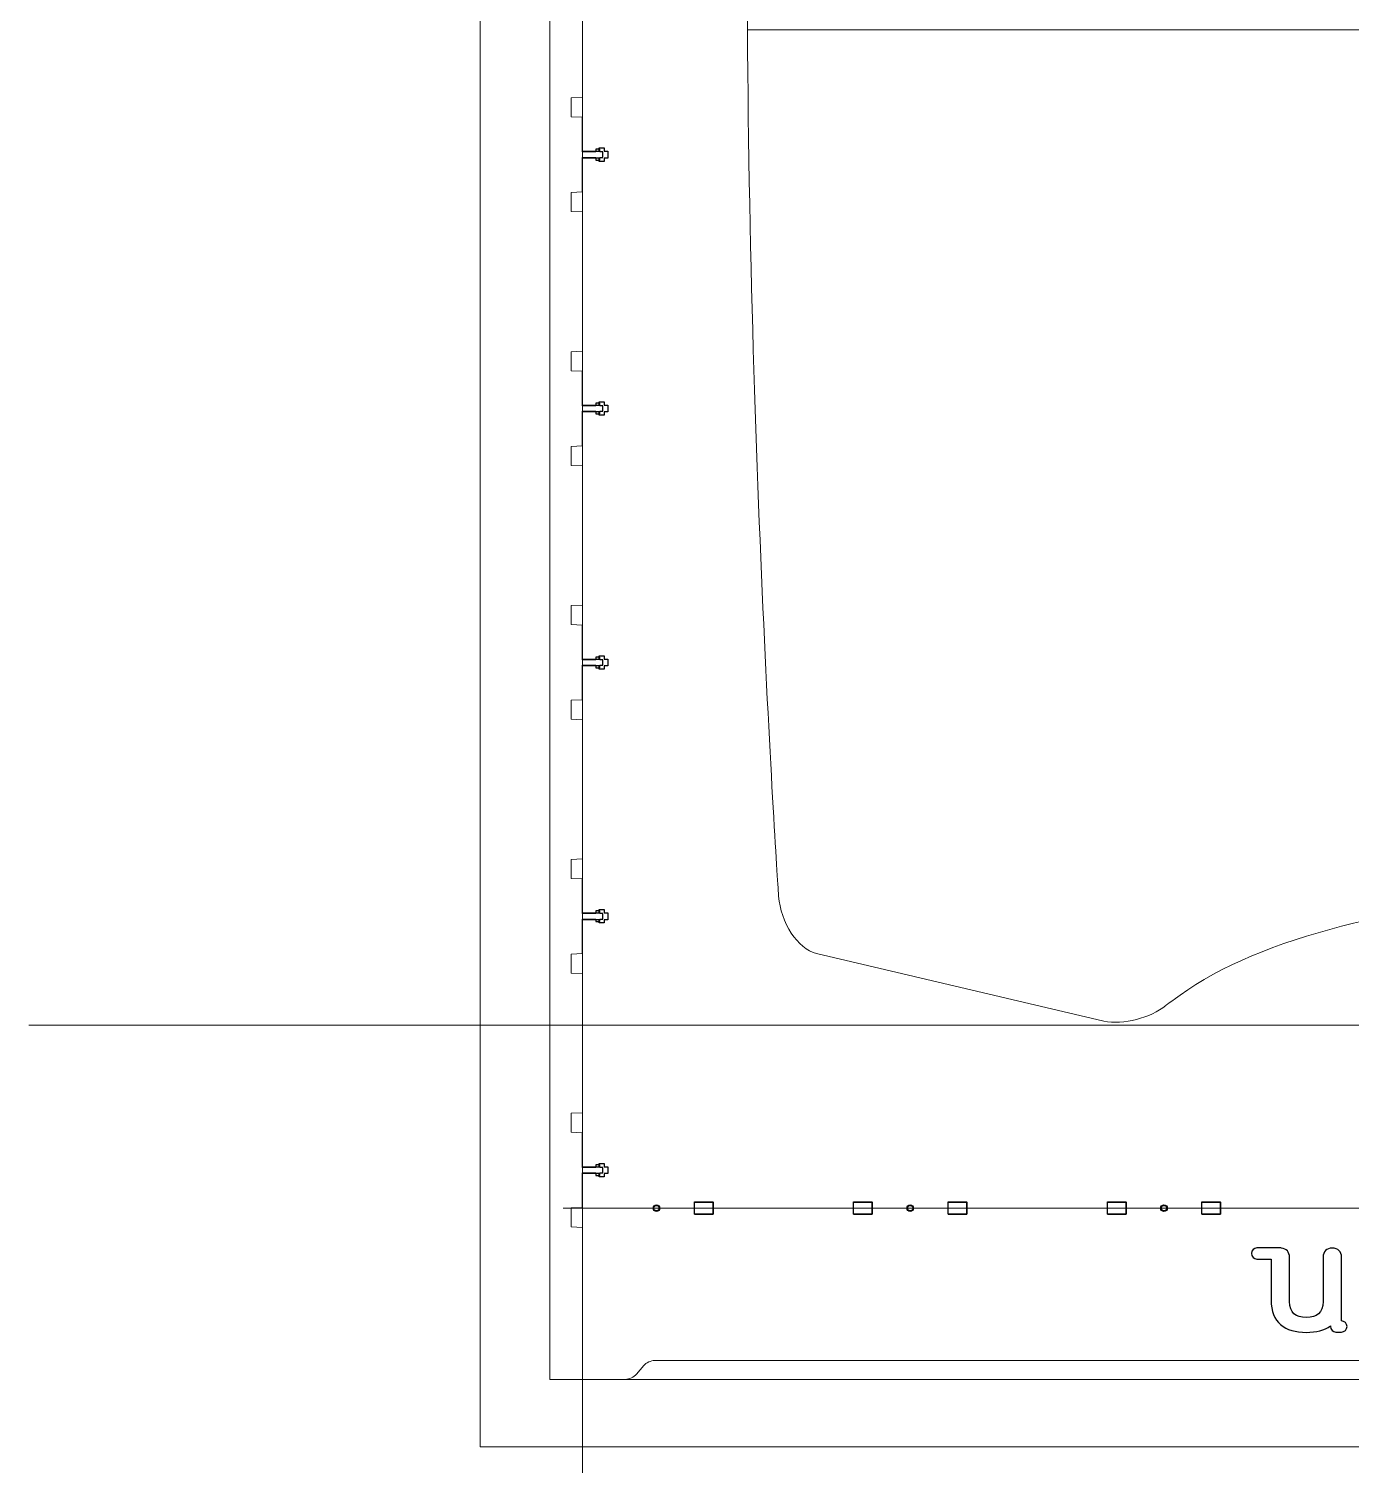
# Model space of a CAD drawing. Header units: millimetres. Extents: x -1949 to 1995, y -1808 to 1842.
# Drawn here: x -1949 to -1390, y -601 to 7 of the extents above; entities that cross this region are included whole.
import ezdxf

# ---------------------------------------------------------------- set-up
doc = ezdxf.new("R2010")
doc.units = ezdxf.units.MM
for name, color, linetype, true_color in [('CHANGED_PARTS', 3, 'Continuous', 0x00ff00), ('CUTS', 1, 'Continuous', 0xff0000), ('ORIGIONAL_PARTS_THAT_WERE_', 6, 'Continuous', 0xff00ff)]:
    doc.layers.add(name, color=color, linetype=linetype, true_color=true_color)
for name, color, linetype, lineweight, true_color in [('Front', 1, 'Continuous', 0, 0xff0000), ('Laser Table', 2, 'Continuous', 0, 0xffff00), ('Referance lines', 2, 'Continuous', 0, 0xffff00)]:
    doc.layers.add(name, color=color, linetype=linetype, lineweight=lineweight, true_color=true_color)

msp = doc.modelspace()

# ---------------------------------------------------------------- linework, layer by layer
at = {"layer": 'CHANGED_PARTS'}
for p, q in [((-1714.98682, -45.01532), (-1714.98682, -30.65006)), ((-1714.98682, -45.01532), (-1707.96865, -45.01532)), ((-1707.96865, -47.88128), (-1714.98682, -47.88128)), ((-1714.98682, -62.22565), (-1714.98682, -47.88128)), ((-1707.96865, -45.01532), (-1707.96865, -43.61514)), ((-1707.96865, -43.61514), (-1705.76873, -43.61514)), ((-1707.96865, -49.28075), (-1707.96865, -47.88128)), ((-1705.76873, -43.61514), (-1705.76873, -45.01532)), ((-1705.76873, -45.01532), (-1704.32587, -45.01532)), ((-1704.32587, -47.88128), (-1705.76873, -47.88128)), ((-1705.76873, -47.88128), (-1705.76873, -49.28075)), ((-1704.32587, -45.01532), (-1704.32587, -47.88128)), ((-1705.76873, -49.28075), (-1707.96865, -49.28075)), ((-1714.98682, -152.35532), (-1714.98682, -137.99006)), ((-1707.96865, -152.35532), (-1707.96865, -150.95514)), ((-1707.96865, -150.95514), (-1705.76873, -150.95514)), ((-1705.76873, -150.95514), (-1705.76873, -152.35532)), ((-1714.98682, -152.35532), (-1707.96865, -152.35532)), ((-1707.96865, -155.22128), (-1714.98682, -155.22128)), ((-1714.98682, -169.56565), (-1714.98682, -155.22128)), ((-1707.96865, -156.62075), (-1707.96865, -155.22128)), ((-1705.76873, -156.62075), (-1707.96865, -156.62075)), ((-1705.76873, -152.35532), (-1704.32587, -152.35532)), ((-1704.32587, -155.22128), (-1705.76873, -155.22128)), ((-1705.76873, -155.22128), (-1705.76873, -156.62075)), ((-1704.32587, -152.35532), (-1704.32587, -155.22128)), ((-1714.98682, -259.69532), (-1714.98682, -245.33006)), ((-1714.98682, -259.69532), (-1707.96865, -259.69532)), ((-1707.96865, -259.69532), (-1707.96865, -258.29514)), ((-1707.96865, -258.29514), (-1705.76873, -258.29514)), ((-1705.76873, -258.29514), (-1705.76873, -259.69532)), ((-1705.76873, -259.69532), (-1704.32587, -259.69532)), ((-1704.32587, -259.69532), (-1704.32587, -262.56128)), ((-1707.96865, -262.56128), (-1714.98682, -262.56128)), ((-1714.98682, -276.90565), (-1714.98682, -262.56128)), ((-1707.96865, -263.96075), (-1707.96865, -262.56128)), ((-1705.76873, -263.96075), (-1707.96865, -263.96075)), ((-1704.32587, -262.56128), (-1705.76873, -262.56128)), ((-1705.76873, -262.56128), (-1705.76873, -263.96075)), ((-1714.98682, -367.03532), (-1714.98682, -352.67006)), ((-1714.98682, -367.03532), (-1707.96865, -367.03532)), ((-1707.96865, -369.90128), (-1714.98682, -369.90128)), ((-1714.98682, -384.24565), (-1714.98682, -369.90128)), ((-1707.96865, -367.03532), (-1707.96865, -365.63514)), ((-1707.96865, -365.63514), (-1705.76873, -365.63514)), ((-1707.96865, -371.30075), (-1707.96865, -369.90128)), ((-1705.76873, -365.63514), (-1705.76873, -367.03532)), ((-1705.76873, -367.03532), (-1704.32587, -367.03532)), ((-1704.32587, -369.90128), (-1705.76873, -369.90128)), ((-1705.76873, -369.90128), (-1705.76873, -371.30075)), ((-1704.32587, -367.03532), (-1704.32587, -369.90128)), ((-1705.76873, -371.30075), (-1707.96865, -371.30075)), ((-1714.98682, -474.37532), (-1714.98682, -460.01006)), ((-1707.96865, -474.37532), (-1707.96865, -472.97514)), ((-1707.96865, -472.97514), (-1705.76873, -472.97514)), ((-1705.76873, -472.97514), (-1705.76873, -474.37532)), ((-1714.98682, -474.37532), (-1707.96865, -474.37532)), ((-1707.96865, -477.24128), (-1714.98682, -477.24128)), ((-1714.98682, -491.58565), (-1714.98682, -477.24128)), ((-1707.96865, -478.64075), (-1707.96865, -477.24128)), ((-1705.76873, -478.64075), (-1707.96865, -478.64075)), ((-1705.76873, -474.37532), (-1704.32587, -474.37532)), ((-1704.32587, -477.24128), (-1705.76873, -477.24128)), ((-1705.76873, -477.24128), (-1705.76873, -478.64075)), ((-1704.32587, -474.37532), (-1704.32587, -477.24128)), ((-1667.66865, -494.46694), (-1667.66865, -489.26694)), ((-1667.66865, -489.26694), (-1659.78929, -489.26694)), ((-1659.78929, -494.46694), (-1659.78929, -489.26694)), ((-1600.32857, -494.46694), (-1600.32857, -489.26694)), ((-1600.32857, -489.26694), (-1592.44921, -489.26694)), ((-1592.44921, -494.46694), (-1592.44921, -489.26694)), ((-1560.32865, -494.46694), (-1560.32865, -489.26694)), ((-1560.32865, -489.26694), (-1552.44929, -489.26694)), ((-1552.44929, -494.46694), (-1552.44929, -489.26694)), ((-1492.98857, -494.46694), (-1492.98857, -489.26694)), ((-1492.98857, -489.26694), (-1485.10921, -489.26694)), ((-1485.10921, -494.46694), (-1485.10921, -489.26694)), ((-1452.98865, -494.46694), (-1452.98865, -489.26694)), ((-1452.98865, -489.26694), (-1445.10929, -489.26694)), ((-1445.10929, -494.46694), (-1445.10929, -489.26694)), ((-1667.66865, -494.46694), (-1659.78929, -494.46694)), ((-1600.32857, -494.46694), (-1592.44921, -494.46694)), ((-1560.32865, -494.46694), (-1552.44929, -494.46694)), ((-1492.98857, -494.46694), (-1485.10921, -494.46694)), ((-1452.98865, -494.46694), (-1445.10929, -494.46694))]:
    msp.add_line(p, q, dxfattribs=at)
at = {"layer": 'CHANGED_PARTS', "color": 3, "true_color": 0x00ff00}
for points in [[(-1685.15394, -491.86694), (-1685.15394, -491.07989), (-1684.51577, -490.44242), (-1683.72907, -490.44242)], [(-1683.72907, -493.29145), (-1684.51541, -493.29145), (-1685.15394, -492.65328), (-1685.15394, -491.86694)], [(-1683.72907, -490.44242), (-1682.94132, -490.44242), (-1682.3042, -491.07989), (-1682.3042, -491.86694)], [(-1682.3042, -491.86694), (-1682.3042, -492.65328), (-1682.94132, -493.29145), (-1683.72907, -493.29145)], [(-1577.81394, -491.86694), (-1577.81394, -491.07989), (-1577.17577, -490.44242), (-1576.38907, -490.44242)], [(-1576.38907, -493.29145), (-1577.17541, -493.29145), (-1577.81394, -492.65328), (-1577.81394, -491.86694)], [(-1576.38907, -490.44242), (-1575.60132, -490.44242), (-1574.9642, -491.07989), (-1574.9642, -491.86694)], [(-1574.9642, -491.86694), (-1574.9642, -492.65328), (-1575.60132, -493.29145), (-1576.38907, -493.29145)], [(-1470.47394, -491.86694), (-1470.47394, -491.07989), (-1469.83577, -490.44242), (-1469.04907, -490.44242)], [(-1469.04907, -493.29145), (-1469.83541, -493.29145), (-1470.47394, -492.65328), (-1470.47394, -491.86694)], [(-1469.04907, -490.44242), (-1468.26132, -490.44242), (-1467.6242, -491.07989), (-1467.6242, -491.86694)], [(-1467.6242, -491.86694), (-1467.6242, -492.65328), (-1468.26132, -493.29145), (-1469.04907, -493.29145)]]:
    msp.add_open_spline(points, degree=3, dxfattribs=at)
at = {"layer": 'CUTS', "color": 1, "true_color": 0xff0000}
for points in [[(-1419.92021, -508.69267), (-1429.75001, -508.69267)], [(-1429.75001, -513.37404), (-1423.74432, -513.37404), (-1423.74432, -530.75187)], [(-1415.94441, -531.37064), (-1415.94441, -512.6325)], [(-1401.77191, -512.6325), (-1401.77191, -531.37064)], [(-1393.9727, -530.75257), (-1393.9727, -512.6325)], [(-1393.9727, -539.57414), (-1393.97693, -531.88499)], [(-1398.6583, -541.60472), (-1398.6583, -541.91376)], [(-1396.31797, -544.25338), (-1393.9727, -544.25338)]]:
    msp.add_lwpolyline(points, dxfattribs=at)
for points in [[(-1429.75001, -508.69267), (-1431.04259, -508.69267), (-1432.09105, -509.74042), (-1432.09105, -511.0323)], [(-1419.3346, -508.77522), (-1419.52298, -508.72654), (-1419.71701, -508.69267), (-1419.92021, -508.69267)], [(-1415.94441, -512.6325), (-1415.94441, -510.47702), (-1417.25745, -508.9883), (-1419.3346, -508.77522)], [(-1397.8716, -508.73219), (-1400.25003, -508.73219), (-1401.77191, -510.30346), (-1401.77191, -512.6325)], [(-1393.9727, -512.6325), (-1393.9727, -510.30275), (-1395.49458, -508.73219), (-1397.8716, -508.73219)], [(-1432.09105, -511.0323), (-1432.09105, -512.32699), (-1431.04259, -513.37404), (-1429.75001, -513.37404)], [(-1423.74432, -530.75187), (-1423.74432, -540.1668), (-1417.94183, -544.40014), (-1408.85851, -544.40014)], [(-1408.85851, -538.12351), (-1413.32891, -538.12351), (-1415.94441, -536.03154), (-1415.94441, -531.37064)], [(-1401.77191, -531.37064), (-1401.77191, -536.03154), (-1404.38811, -538.12351), (-1408.85851, -538.12351)], [(-1394.00586, -531.59854), (-1393.99457, -531.31631), (-1393.9727, -531.04467), (-1393.9727, -530.75257)], [(-1393.97693, -531.88499), (-1393.97693, -531.78621), (-1393.99387, -531.69379), (-1394.00586, -531.59854)], [(-1391.63096, -541.91376), (-1391.63096, -540.62189), (-1392.67942, -539.57414), (-1393.9727, -539.57414)], [(-1408.85851, -544.40014), (-1404.67668, -544.40014), (-1401.20323, -543.49067), (-1398.6583, -541.60472)], [(-1398.6583, -541.91376), (-1398.6583, -543.20563), (-1397.61055, -544.25338), (-1396.31797, -544.25338)], [(-1393.9727, -544.25338), (-1392.67942, -544.25338), (-1391.63096, -543.20563), (-1391.63096, -541.91376)]]:
    msp.add_open_spline(points, degree=3, dxfattribs=at)
at = {"layer": 'Front', "color": 1, "true_color": 0xff0000}
for p, q in [((-1714.98682, -22.22093), (-1714.98682, 36.67675)), ((-1719.85854, -22.42103), (-1714.98682, -22.22093)), ((-1719.85854, -30.44997), (-1719.85854, -22.42103)), ((-1714.98682, -30.65006), (-1719.85854, -30.44997)), ((-1719.85854, -62.42575), (-1714.98682, -62.22565)), ((-1719.85854, -70.46315), (-1719.85854, -62.42575)), ((-1714.98682, -70.66325), (-1719.85854, -70.46315)), ((-1714.98682, -129.56093), (-1714.98682, -70.66325)), ((-1719.85854, -129.76103), (-1714.98682, -129.56093)), ((-1719.85854, -137.78997), (-1719.85854, -129.76103)), ((-1714.98682, -137.99006), (-1719.85854, -137.78997)), ((-1719.85854, -169.76575), (-1714.98682, -169.56565)), ((-1719.85854, -177.80315), (-1719.85854, -169.76575)), ((-1714.98682, -178.00325), (-1719.85854, -177.80315)), ((-1714.98682, -236.90093), (-1714.98682, -178.00325)), ((-1719.85854, -237.10103), (-1714.98682, -236.90093)), ((-1719.85854, -245.12997), (-1719.85854, -237.10103)), ((-1714.98682, -245.33006), (-1719.85854, -245.12997)), ((-1719.85854, -277.10575), (-1714.98682, -276.90565)), ((-1719.85854, -285.14315), (-1719.85854, -277.10575)), ((-1714.98682, -285.34325), (-1719.85854, -285.14315)), ((-1714.98682, -344.24093), (-1714.98682, -285.34325)), ((-1719.85854, -344.44103), (-1714.98682, -344.24093)), ((-1719.85854, -352.46997), (-1719.85854, -344.44103)), ((-1714.98682, -352.67006), (-1719.85854, -352.46997)), ((-1719.85854, -384.44575), (-1714.98682, -384.24565)), ((-1719.85854, -392.48315), (-1719.85854, -384.44575)), ((-1714.98682, -392.68325), (-1719.85854, -392.48315)), ((-1714.98682, -451.58093), (-1714.98682, -392.68325)), ((-1719.85854, -451.78103), (-1714.98682, -451.58093)), ((-1719.85854, -459.80997), (-1719.85854, -451.78103)), ((-1714.98682, -460.01006), (-1719.85854, -459.80997)), ((-1719.85854, -491.78575), (-1714.98682, -491.58565)), ((-1719.85854, -499.82315), (-1719.85854, -491.78575)), ((-1714.98682, -500.02325), (-1719.85854, -499.82315)), ((-1714.98682, -500.02325), (-1714.98682, -539.36626)), ((-1714.98682, -539.36626), (-1714.98682, -564.2783)), ((-1684.46533, -556.27815), (-932.11192, -556.27815)), ((-1714.98682, -564.2783), (-1696.8563, -564.2783))]:
    msp.add_line(p, q, dxfattribs=at)
for points in [[(-1494.4496, -412.79536), (-1615.96551, -384.2192)], [(-1459.03503, -399.59874), (-1462.22854, -401.84147)], [(-1692.20668, -562.11563), (-1689.11607, -558.44053)], [(-1684.46533, -556.27815), (-1484.44118, -556.27815)]]:
    msp.add_lwpolyline(points, dxfattribs=at)
for points in [[(-1632.04061, -359.89197), (-1632.04061, -359.89197), (-1645.3221, -166.86742), (-1645.3221, 35.54117)], [(-1615.96551, -384.2192), (-1624.02634, -382.18979), (-1631.26029, -371.24324), (-1632.04061, -359.89197)], [(-1310.49701, -361.30707), (-1356.49367, -361.30707), (-1423.95658, -375.46533), (-1459.03503, -399.59874)], [(-1468.2981, -406.18182), (-1474.57336, -411.44364), (-1486.34248, -414.42009), (-1494.4496, -412.79536)], [(-1462.22854, -401.84147), (-1468.2981, -406.18182), (-1468.2981, -406.18182), (-1468.2981, -406.18182)], [(-1689.11607, -558.44053), (-1688.11559, -557.25153), (-1686.02263, -556.27815), (-1684.46533, -556.27815)], [(-1696.8563, -564.2783), (-1695.30012, -564.2783), (-1693.20716, -563.30548), (-1692.20668, -562.11563)]]:
    msp.add_open_spline(points, degree=3, dxfattribs=at)
at = {"layer": 'Laser Table', "color": 2, "true_color": 0xffff00}
for p, q in [((-1758.28862, -592.7783), (-1758.28862, 607.2217)), ((-858.28862, -592.7783), (-1758.28862, -592.7783))]:
    msp.add_line(p, q, dxfattribs=at)
at = {"layer": 'ORIGIONAL_PARTS_THAT_WERE_', "color": 6, "true_color": 0xff00ff}
for p, q in [((-1714.98682, -45.30191), (-1714.98682, -30.65006)), ((-1709.37229, -45.30191), (-1714.98682, -45.30191)), ((-1714.98682, -62.22565), (-1714.98682, -47.59469)), ((-1714.98682, -47.59469), (-1709.37229, -47.59469)), ((-1707.61207, -44.18234), (-1709.37229, -44.18234)), ((-1709.37229, -44.18234), (-1709.37229, -45.30191)), ((-1709.37229, -47.59469), (-1709.37229, -48.71483)), ((-1707.61207, -45.30191), (-1707.61207, -44.18234)), ((-1706.45778, -45.30191), (-1707.61207, -45.30191)), ((-1707.61207, -48.71483), (-1707.61207, -47.59469)), ((-1707.61207, -47.59469), (-1706.45778, -47.59469)), ((-1706.45778, -47.59469), (-1706.45778, -45.30191)), ((-1709.37229, -48.71483), (-1707.61207, -48.71483)), ((-1714.98682, -152.64191), (-1714.98682, -137.99006)), ((-1707.61207, -151.52234), (-1709.37229, -151.52234)), ((-1709.37229, -151.52234), (-1709.37229, -152.64191)), ((-1707.61207, -152.64191), (-1707.61207, -151.52234)), ((-1709.37229, -152.64191), (-1714.98682, -152.64191)), ((-1714.98682, -169.56565), (-1714.98682, -154.93469)), ((-1714.98682, -154.93469), (-1709.37229, -154.93469)), ((-1709.37229, -154.93469), (-1709.37229, -156.05483)), ((-1709.37229, -156.05483), (-1707.61207, -156.05483)), ((-1706.45778, -152.64191), (-1707.61207, -152.64191)), ((-1707.61207, -156.05483), (-1707.61207, -154.93469)), ((-1707.61207, -154.93469), (-1706.45778, -154.93469)), ((-1706.45778, -154.93469), (-1706.45778, -152.64191)), ((-1714.98682, -259.98191), (-1714.98682, -245.33006)), ((-1709.37229, -259.98191), (-1714.98682, -259.98191)), ((-1707.61207, -258.86234), (-1709.37229, -258.86234)), ((-1709.37229, -258.86234), (-1709.37229, -259.98191)), ((-1707.61207, -259.98191), (-1707.61207, -258.86234)), ((-1706.45778, -259.98191), (-1707.61207, -259.98191)), ((-1706.45778, -262.27469), (-1706.45778, -259.98191)), ((-1714.98682, -276.90565), (-1714.98682, -262.27469)), ((-1714.98682, -262.27469), (-1709.37229, -262.27469)), ((-1709.37229, -262.27469), (-1709.37229, -263.39483)), ((-1709.37229, -263.39483), (-1707.61207, -263.39483)), ((-1707.61207, -263.39483), (-1707.61207, -262.27469)), ((-1707.61207, -262.27469), (-1706.45778, -262.27469)), ((-1714.98682, -367.32191), (-1714.98682, -352.67006)), ((-1709.37229, -367.32191), (-1714.98682, -367.32191)), ((-1714.98682, -384.24565), (-1714.98682, -369.61469)), ((-1714.98682, -369.61469), (-1709.37229, -369.61469)), ((-1707.61207, -366.20234), (-1709.37229, -366.20234)), ((-1709.37229, -366.20234), (-1709.37229, -367.32191)), ((-1709.37229, -369.61469), (-1709.37229, -370.73483)), ((-1707.61207, -367.32191), (-1707.61207, -366.20234)), ((-1706.45778, -367.32191), (-1707.61207, -367.32191)), ((-1707.61207, -370.73483), (-1707.61207, -369.61469)), ((-1707.61207, -369.61469), (-1706.45778, -369.61469)), ((-1706.45778, -369.61469), (-1706.45778, -367.32191)), ((-1709.37229, -370.73483), (-1707.61207, -370.73483)), ((-1714.98682, -474.66191), (-1714.98682, -460.01006)), ((-1707.61207, -473.54234), (-1709.37229, -473.54234)), ((-1709.37229, -473.54234), (-1709.37229, -474.66191)), ((-1707.61207, -474.66191), (-1707.61207, -473.54234)), ((-1709.37229, -474.66191), (-1714.98682, -474.66191)), ((-1714.98682, -491.58565), (-1714.98682, -476.95469)), ((-1714.98682, -476.95469), (-1709.37229, -476.95469)), ((-1709.37229, -476.95469), (-1709.37229, -478.07483)), ((-1709.37229, -478.07483), (-1707.61207, -478.07483)), ((-1706.45778, -474.66191), (-1707.61207, -474.66191)), ((-1707.61207, -478.07483), (-1707.61207, -476.95469)), ((-1707.61207, -476.95469), (-1706.45778, -476.95469)), ((-1706.45778, -476.95469), (-1706.45778, -474.66191))]:
    msp.add_line(p, q, dxfattribs=at)
for points in [[(-1667.66865, -489.38705), (-1659.78929, -489.38705), (-1659.78929, -494.34683), (-1667.66865, -494.34683), (-1667.66865, -489.38705), (-1667.66865, -489.38705)], [(-1600.32857, -489.38705), (-1592.44921, -489.38705), (-1592.44921, -494.34683), (-1600.32857, -494.34683), (-1600.32857, -489.38705), (-1600.32857, -489.38705)], [(-1560.32865, -489.38705), (-1552.44929, -489.38705), (-1552.44929, -494.34683), (-1560.32865, -494.34683), (-1560.32865, -489.38705), (-1560.32865, -489.38705)], [(-1492.98857, -489.38705), (-1485.10921, -489.38705), (-1485.10921, -494.34683), (-1492.98857, -494.34683), (-1492.98857, -489.38705), (-1492.98857, -489.38705)], [(-1452.98865, -489.38705), (-1445.10929, -489.38705), (-1445.10929, -494.34683), (-1452.98865, -494.34683), (-1452.98865, -489.38705), (-1452.98865, -489.38705)]]:
    msp.add_lwpolyline(points, dxfattribs=at)
for points in [[(-1684.86897, -491.86694), (-1684.86897, -491.2373), (-1684.35843, -490.72733), (-1683.72907, -490.72733)], [(-1683.72907, -493.00655), (-1684.35814, -493.00655), (-1684.86897, -492.49601), (-1684.86897, -491.86694)], [(-1683.72907, -490.72733), (-1683.09887, -490.72733), (-1682.58918, -491.2373), (-1682.58918, -491.86694)], [(-1682.58918, -491.86694), (-1682.58918, -492.49601), (-1683.09887, -493.00655), (-1683.72907, -493.00655)], [(-1577.52897, -491.86694), (-1577.52897, -491.2373), (-1577.01843, -490.72733), (-1576.38907, -490.72733)], [(-1576.38907, -493.00655), (-1577.01814, -493.00655), (-1577.52897, -492.49601), (-1577.52897, -491.86694)], [(-1576.38907, -490.72733), (-1575.75887, -490.72733), (-1575.24918, -491.2373), (-1575.24918, -491.86694)], [(-1575.24918, -491.86694), (-1575.24918, -492.49601), (-1575.75887, -493.00655), (-1576.38907, -493.00655)], [(-1470.18897, -491.86694), (-1470.18897, -491.2373), (-1469.67843, -490.72733), (-1469.04907, -490.72733)], [(-1469.04907, -493.00655), (-1469.67814, -493.00655), (-1470.18897, -492.49601), (-1470.18897, -491.86694)], [(-1469.04907, -490.72733), (-1468.41887, -490.72733), (-1467.90918, -491.2373), (-1467.90918, -491.86694)], [(-1467.90918, -491.86694), (-1467.90918, -492.49601), (-1468.41887, -493.00655), (-1469.04907, -493.00655)]]:
    msp.add_open_spline(points, degree=3, dxfattribs=at)
at = {"layer": 'Referance lines', "color": 2, "true_color": 0xffff00}
for p, q in [((-1728.78862, -564.2783), (-1728.78193, 578.7217)), ((-1714.96762, -564.2783), (-1714.96762, 578.7217)), ((-1645.20404, 6.38861), (-975.75269, 6.38861)), ((869.94974, -414.50208), (-1949.23026, -414.50208)), ((-1723.24493, -491.86694), (-896.34023, -491.86694)), ((-1710.77862, -491.8673), (-908.81862, -491.8673)), ((-1576.36862, -491.8673), (-1683.70862, -491.8673)), ((-1469.02988, -491.86694), (-1576.36988, -491.86694)), ((-1361.95862, -491.86694), (-1469.29862, -491.86694)), ((-890.78862, -564.2783), (-1728.78862, -564.2783))]:
    msp.add_line(p, q, dxfattribs=at)
at = {"layer": 'Referance lines'}
msp.add_line((-1714.98682, -564.2783), (-1714.98682, -1808.3916), dxfattribs=at)

doc.saveas('drawing.dxf')
